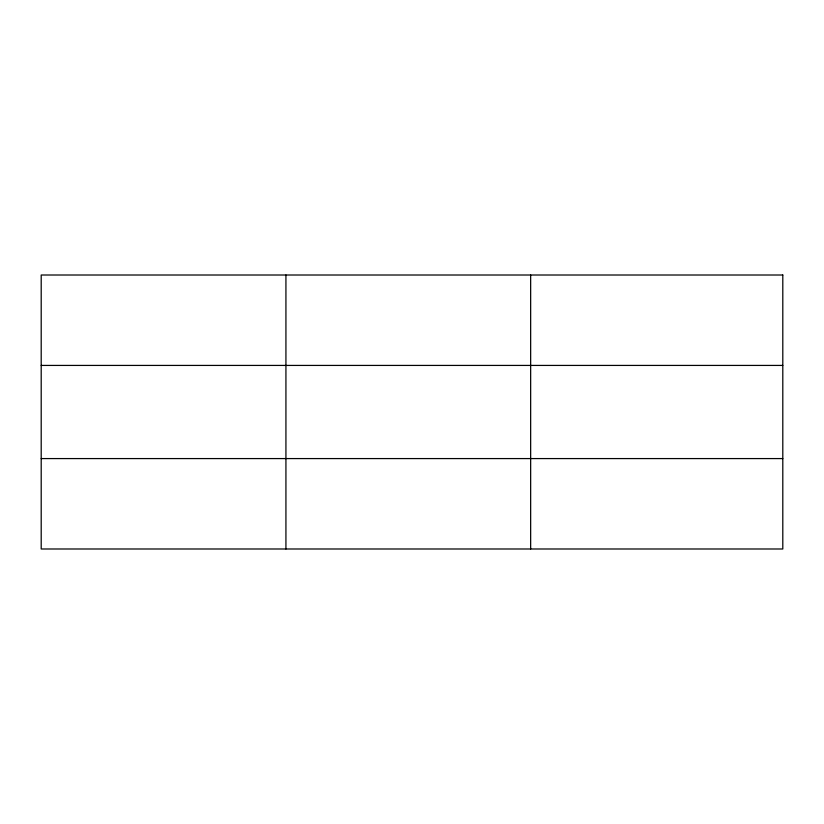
<?xml version="1.0" encoding="UTF-8"?>
<svg xmlns="http://www.w3.org/2000/svg" width="824" height="824" viewBox="0 0 824 824"><rect width="100%" height="100%" fill="white"/><g stroke="black" fill="none" stroke-linecap="round" stroke-linejoin="round"><path stroke-width="1.24" d="M285.928 275.01L285.928 548.99M530.656 275.01L530.656 548.99M41.2 365.423L782.8 365.423M41.2 458.577L782.8 458.577M782.8 275.01L782.8 548.99L41.2 548.99L41.2 275.01L782.8 275.01"/></g></svg>
